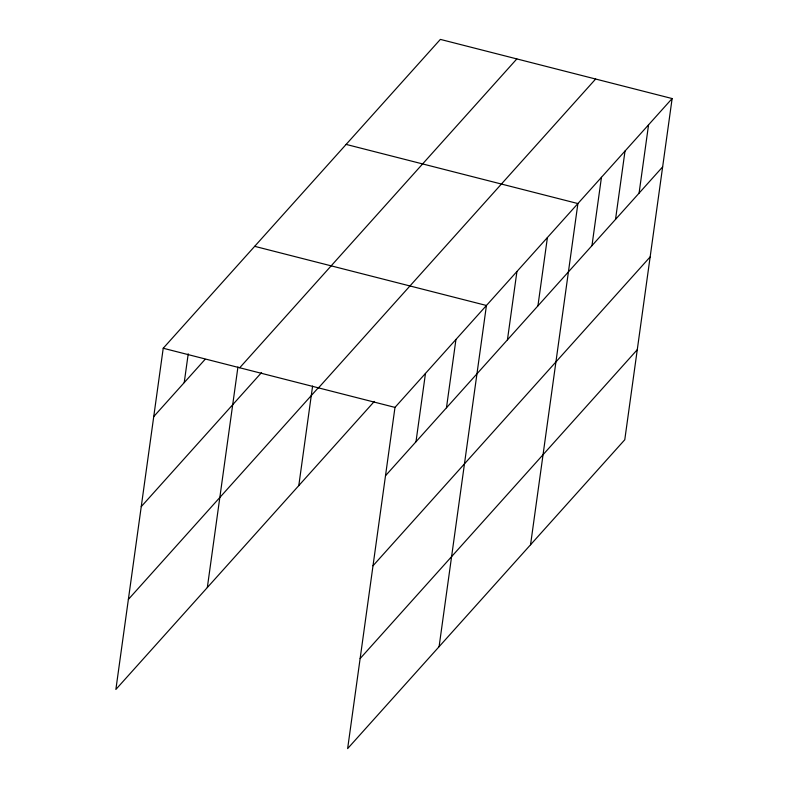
<?xml version="1.0" encoding="UTF-8"?>
<svg xmlns="http://www.w3.org/2000/svg" width="788" height="788" viewBox="0 0 788 788"><rect width="100%" height="100%" fill="white"/><g stroke="black" fill="none" stroke-linecap="round" stroke-linejoin="round"><path stroke-width="1.18" d="M672.125 98.549L394.985 407.396L347.636 748.6L624.776 439.753L672.125 98.549L440.364 39.4L163.224 348.247L115.875 689.451L374.33 401.427M184.225 382.604L188.224 353.832M207.333 587.533L237.937 366.991M298.79 485.615L312.6 386.051M415.985 441.753L425.471 373.423M446.471 407.78L455.956 339.451M439.093 646.682L486.442 305.478L254.682 246.329M507.442 339.835L516.928 271.505M537.928 305.862L547.414 237.533M530.551 544.764L577.899 203.56L346.139 144.411M591.965 245.639L601.451 177.31M615.526 219.389L625.012 151.05M639.078 193.139L648.563 124.799M153.739 416.586L205.087 359.367M239.71 367.769L516.839 58.923M141.249 506.625L261.586 372.527M128.375 599.402L318.598 387.42M318.51 387.873L595.639 79.027M385.499 475.735L662.639 166.889M373.01 565.774L650.139 256.927M360.136 658.551L637.265 349.705M163.224 348.247L394.985 407.396"/></g></svg>
